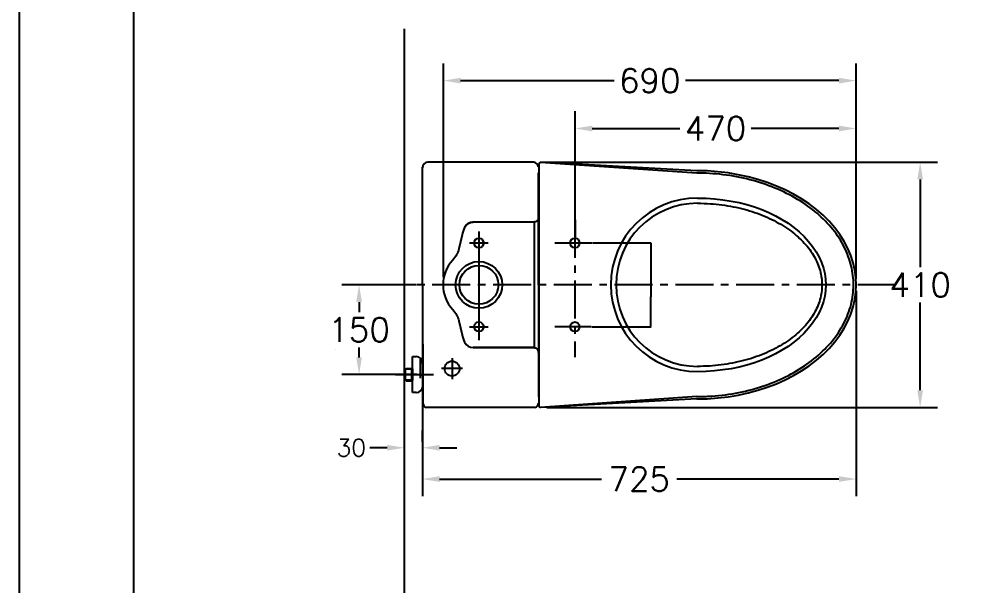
# Model space of a CAD drawing. Extents: x 63725 to 66151, y 58153 to 61583.
# Drawn here: x 63725 to 65331, y 59963 to 60911 of the extents above; entities that cross this region are included whole.
import ezdxf

# ---------------------------------------------------------------- set-up
doc = ezdxf.new("R2010")
doc.units = 0
doc.header["$MEASUREMENT"] = 0
doc.linetypes.add('cc762$0$ACAD_ISO09W100', pattern=[45, 24, -3, 6, -3, 6, -3])
doc.linetypes.add('CENTER', pattern=[50.8, 31.75, -6.35, 6.35, -6.35])
doc.layers.get('0').update_dxf_attribs({"linetype": 'CONTINUOUS'})
doc.layers.get('Defpoints').update_dxf_attribs({"linetype": 'CONTINUOUS'})
for name, color, linetype in [('3', 3, 'CONTINUOUS'), ('6', 6, 'CONTINUOUS'), ('CENTER', 1, 'CONTINUOUS'), ('Dim', 4, 'CONTINUOUS'), ('MAIN', 7, 'CONTINUOUS'), ('POINT', 3, 'CONTINUOUS'), ('YA', 7, 'CONTINUOUS')]:
    doc.layers.add(name, color=color, linetype=linetype)
doc.layers.add('cc762$0$b', color=5, linetype='cc762$0$ACAD_ISO09W100', lineweight=20)
doc.styles.get("Standard").update_dxf_attribs({"font": 'txt.shx', "bigfont": 'ghs.shx'})
doc.dimstyles.get("Standard").update_dxf_attribs({"dimtxt": 0.18, "dimasz": 0.18, "dimexe": 0.18, "dimexo": 0.0625, "dimgap": 0.09, "dimtad": 0, "dimtih": 1, "dimtoh": 1, "dimdec": 4, "dimzin": 0, "dimdsep": 46, "dimtxsty": 'Standard', "dimcen": 0.09, "dimadec": 0, "dimazin": 0, "dimtfac": 1, "dimtdec": 4, "dimtofl": 0, "dimtmove": 0, "dimatfit": 0, "dimfxl": 0, "dimtolj": 1, "dimtzin": 0, "dimarcsym": 0})

# ---------------------------------------------------------------- blocks, each defined once
blk = doc.blocks.new('*D11')
at = {"color": 0, "lineweight": -2}
for p, q in [((64683.7, 60536.5), (64781.6, 60536.5)), ((64781.4, 60536.4), (64781.4, 60446.6)), ((64781.4, 60396.7), (64781.4, 60446.3)), ((64682.5, 60396.5), (64781.6, 60396.5))]:
    blk.add_line(p, q, dxfattribs=at)
at = {"color": 0}
for points in [[(64781.4, 60536.4), (64781.4, 60536.4), (64781.4, 60536.5)], [(64781.4, 60396.7), (64781.4, 60396.7), (64781.4, 60396.5)]]:
    blk.add_solid(points, dxfattribs=at)
at = {"layer": 'Defpoints', "color": 0}
for p in [(64683.6, 60536.5), (64682.4, 60396.5), (64781.4, 60396.5)]:
    blk.add_point(p, dxfattribs=at)
at = {"color": 0, "insert": (64781.4, 60446.5), "char_height": 0.25, "attachment_point": 5}
blk.add_mtext('\\A1;{\\H0.8333x;140}', dxfattribs=at)
blk = doc.blocks.new('*D12')
at = {"layer": 'Defpoints', "color": 0}
for p in [(64597, 60671.5), (64597.2, 60261.6), (65231.4, 60261.6)]:
    blk.add_point(p, dxfattribs=at)
at = {"layer": 'Dim', "color": 0, "lineweight": -2}
for p, q in [((64607, 60671.5), (65260.2, 60671.5)), ((65231.4, 60642.7), (65231.4, 60496.1)), ((65231.4, 60290.4), (65231.4, 60436.9)), ((64607.2, 60261.6), (65260.2, 60261.6))]:
    blk.add_line(p, q, dxfattribs=at)
at = {"layer": 'Dim', "color": 0}
for points in [[(65226.6, 60642.7), (65236.2, 60642.7), (65231.4, 60671.5)], [(65226.6, 60290.4), (65236.2, 60290.4), (65231.4, 60261.6)]]:
    blk.add_solid(points, dxfattribs=at)
at = {"layer": 'Dim', "color": 0, "insert": (65231.4, 60466.5), "char_height": 40, "attachment_point": 5}
blk.add_mtext('\\A1;410', dxfattribs=at)
blk = doc.blocks.new('*D13')
at = {"layer": 'Defpoints', "color": 0}
for p in [(65124.4, 60727.9), (64654.4, 60536.5), (65124.4, 60466.6)]:
    blk.add_point(p, dxfattribs=at)
at = {"layer": 'Dim', "color": 0, "lineweight": -2}
for p, q in [((64654.4, 60546.5), (64654.4, 60756.7)), ((65124.4, 60476.6), (65124.4, 60756.7)), ((64683.2, 60727.9), (64829.8, 60727.9)), ((65095.6, 60727.9), (64949, 60727.9))]:
    blk.add_line(p, q, dxfattribs=at)
at = {"layer": 'Dim', "color": 0}
for points in [[(64683.2, 60732.7), (64683.2, 60723.1), (64654.4, 60727.9)], [(65095.6, 60732.7), (65095.6, 60723.1), (65124.4, 60727.9)]]:
    blk.add_solid(points, dxfattribs=at)
at = {"layer": 'Dim', "color": 0, "insert": (64889.4, 60727.9), "char_height": 40, "attachment_point": 5}
blk.add_mtext('\\A1;470', dxfattribs=at)
blk = doc.blocks.new('*D14')
at = {"layer": 'Defpoints', "color": 0}
for p in [(64399.2, 60466.5), (65124.4, 60466.6), (65124.4, 60141.9)]:
    blk.add_point(p, dxfattribs=at)
at = {"layer": 'Dim', "color": 0, "lineweight": -2}
for p, q in [((64399.2, 60456.5), (64399.2, 60113.1)), ((65124.4, 60456.6), (65124.4, 60113.1)), ((64428, 60141.9), (64698.8, 60141.9)), ((65095.6, 60141.9), (64824.7, 60141.9))]:
    blk.add_line(p, q, dxfattribs=at)
at = {"layer": 'Dim', "color": 0}
for points in [[(64428, 60146.7), (64428, 60137.1), (64399.2, 60141.9)], [(65095.6, 60146.7), (65095.6, 60137.1), (65124.4, 60141.9)]]:
    blk.add_solid(points, dxfattribs=at)
at = {"layer": 'Dim', "color": 0, "insert": (64761.8, 60141.9), "char_height": 40, "attachment_point": 5}
blk.add_mtext('\\A1;725', dxfattribs=at)
blk = doc.blocks.new('*D15')
at = {"layer": 'Defpoints', "color": 0}
for p in [(65124.4, 60807.9), (64434.4, 60469.9), (65124.4, 60466.6)]:
    blk.add_point(p, dxfattribs=at)
at = {"layer": 'Dim', "color": 0, "lineweight": -2}
for p, q in [((64434.4, 60479.9), (64434.4, 60836.7)), ((65124.4, 60476.6), (65124.4, 60836.7)), ((64463.2, 60807.9), (64719.8, 60807.9)), ((65095.6, 60807.9), (64839, 60807.9))]:
    blk.add_line(p, q, dxfattribs=at)
at = {"layer": 'Dim', "color": 0}
for points in [[(64463.2, 60812.7), (64463.2, 60803.1), (64434.4, 60807.9)], [(65095.6, 60812.7), (65095.6, 60803.1), (65124.4, 60807.9)]]:
    blk.add_solid(points, dxfattribs=at)
at = {"layer": 'Dim', "color": 0, "insert": (64779.4, 60807.9), "char_height": 40, "attachment_point": 5}
blk.add_mtext('\\A1;690', dxfattribs=at)
blk = doc.blocks.new('*D8')
at = {"layer": 'Defpoints', "color": 0}
for p in [(64399.2, 60466.5), (64293.4, 60316.5), (64400, 60316.5)]:
    blk.add_point(p, dxfattribs=at)
at = {"layer": 'Dim', "color": 0, "lineweight": -2}
for p, q in [((64389.2, 60466.5), (64264.6, 60466.5)), ((64293.4, 60437.7), (64293.4, 60421.1)), ((64293.4, 60345.3), (64293.4, 60361.9)), ((64390, 60316.5), (64264.6, 60316.5))]:
    blk.add_line(p, q, dxfattribs=at)
at = {"layer": 'Dim', "color": 0}
for points in [[(64288.6, 60437.7), (64298.2, 60437.7), (64293.4, 60466.5)], [(64288.6, 60345.3), (64298.2, 60345.3), (64293.4, 60316.5)]]:
    blk.add_solid(points, dxfattribs=at)
at = {"layer": 'Dim', "color": 0, "insert": (64293.4, 60391.5), "char_height": 40, "attachment_point": 5}
blk.add_mtext('\\A1;150', dxfattribs=at)
blk = doc.blocks.new('*D7')
at = {"layer": 'Defpoints', "color": 0}
for p in [(64369.2, 60194.2), (64369.2, 60194.2), (64399.2, 60194.2)]:
    blk.add_point(p, dxfattribs=at)
at = {"layer": 'Dim', "color": 0, "linetype": 'ByBlock', "lineweight": -2}
for p, q in [((64369.2, 60204.2), (64369.2, 60223)), ((64399.2, 60204.2), (64399.2, 60223)), ((64340.4, 60194.2), (64311.6, 60194.2)), ((64428, 60194.2), (64456.8, 60194.2))]:
    blk.add_line(p, q, dxfattribs=at)
at = {"layer": 'Dim', "color": 0}
for points in [[(64340.4, 60199), (64340.4, 60189.4), (64369.2, 60194.2)], [(64428, 60199), (64428, 60189.4), (64399.2, 60194.2)]]:
    blk.add_solid(points, dxfattribs=at)
at = {"layer": 'Dim', "color": 0, "insert": (64280.4, 60194.2), "char_height": 28.8, "attachment_point": 5}
blk.add_mtext('\\A1;30', dxfattribs=at)

msp = doc.modelspace()

# ---------------------------------------------------------------- linework, layer by layer
at = {"color": 0}
for p, q in [((64594.0158, 60668.1661), (64594.05241, 60264.52585)), ((64857.83793, 60653.40922), (64596.90697, 60671.09413))]:
    msp.add_line(p, q, dxfattribs=at)
msp.add_arc((64859.30796, 60466.57713), 145.12455, 90, 270, dxfattribs=at)
at = {"color": 0, "extrusion": (0, 0, -1)}
msp.add_ellipse((64859.30796, 60466.5326), major_axis=(214.27035, -0.00004), ratio=0.6775043135, start_param=4.7123888636, end_param=7.8539815172, dxfattribs=at)
at = {"color": 0}
msp.add_open_spline([(64857.83793, 60279.65597), (64866.21896, 60279.66817), (64874.59919, 60279.96615), (64898.29275, 60281.62152), (64913.51139, 60283.66072), (64943.20687, 60289.60677), (64957.68322, 60293.51353), (64985.44318, 60303.06877), (64998.72629, 60308.7171), (65023.68732, 60321.57265), (65035.36476, 60328.77964), (65056.75517, 60344.51864), (65066.46772, 60353.05028), (65083.63619, 60371.16271), (65091.09184, 60380.74295), (65103.53279, 60400.64855), (65108.51816, 60410.97332), (65115.88718, 60432.0538), (65118.27123, 60442.80924), (65120.38108, 60464.4412), (65120.10709, 60475.31795), (65116.90764, 60496.88695), (65113.98187, 60507.57936), (65105.54982, 60528.46941), (65100.04318, 60538.66668), (65086.59671, 60558.25338), (65078.6569, 60567.64218), (65060.57397, 60585.31212), (65050.43119, 60593.59274), (65028.24908, 60608.77775), (65016.2102, 60615.68181), (64990.60723, 60627.88947), (64977.04362, 60633.19286), (64948.81272, 60642.02751), (64934.14593, 60645.55863), (64904.16569, 60650.73489), (64888.85275, 60652.37995), (64868.25596, 60653.28366), (64863.0471, 60653.4015), (64857.83793, 60653.40922)], degree=3, knots=[4.7143600518, 4.7143600518, 4.7143600518, 4.7143600518, 4.8096913028, 4.8096913028, 4.9851658194, 4.9851658194, 5.160640336, 5.160640336, 5.3361148525, 5.3361148525, 5.5115893691, 5.5115893691, 5.6870638856, 5.6870638856, 5.8625384022, 5.8625384022, 6.0380129188, 6.0380129188, 6.2134874353, 6.2134874353, 6.3889619519, 6.3889619519, 6.5644364684, 6.5644364684, 6.739910985, 6.739910985, 6.9153855015, 6.9153855015, 7.0908600181, 7.0908600181, 7.2663345347, 7.2663345347, 7.4418090512, 7.4418090512, 7.6172835678, 7.6172835678, 7.7927580843, 7.7927580843, 7.8520105626, 7.8520105626, 7.8520105626, 7.8520105626], dxfattribs=at)
msp.add_open_spline([(64857.31806, 60279.65597), (64857.31861, 60279.65597), (64857.31916, 60279.65597), (64857.31971, 60279.65597)], degree=3, dxfattribs=at)
at = {"layer": '3', "color": 0}
for p, q in [((64857.83792, 60657.30922), (64596.67867, 60671.48496)), ((64857.92088, 60279.65609), (64596.69644, 60261.5804)), ((64857.92704, 60275.75598), (64596.7026, 60261.58047))]:
    msp.add_line(p, q, dxfattribs=at)
for centre in [(64654.15267, 60536.46875), (64654.15267, 60396.46875)]:
    msp.add_circle(centre, 8, dxfattribs=at)
for centre, radius, start, end in [((64597.23517, 60667.84562), 3.23528, 91.89543537, 174.31518066), ((64859.30796, 60466.57713), 136.32455, 90, 270), ((64597.27178, 60264.84632), 3.23528, 185.68481934, 268.10456463)]:
    msp.add_arc(centre, radius, start, end, dxfattribs=at)
msp.add_ellipse((64857.83792, 60466.5326), major_axis=(266.53681, 0), ratio=0.7157608945, start_param=4.7123889804, end_param=7.853981634, dxfattribs=at)
msp.add_open_spline([(64859.30796, 60602.90168), (64866.48716, 60602.90168), (64873.66635, 60602.65591), (64893.66641, 60601.28312), (64906.39892, 60599.60612), (64931.16046, 60594.72809), (64943.18893, 60591.52711), (64966.11807, 60583.72602), (64977.01811, 60579.12602), (64997.30854, 60568.70984), (65006.6982, 60562.89392), (65023.64828, 60550.28167), (65031.20791, 60543.48604), (65044.26333, 60529.18952), (65049.75879, 60521.69006), (65058.55556, 60506.2694), (65061.85803, 60498.34969), (65066.23415, 60482.33219), (65067.30999, 60474.23367), (65067.2377, 60458.04201), (65066.08952, 60449.94621), (65061.56885, 60433.94084), (65058.19416, 60426.03064), (65049.25539, 60410.6378), (65043.69021, 60403.15668), (65030.50133, 60388.90618), (65022.878, 60382.13821), (65005.80971, 60369.58972), (64996.36552, 60363.80989), (64975.97761, 60353.47269), (64965.0346, 60348.9156), (64942.03276, 60341.20531), (64929.97454, 60338.05223), (64905.16784, 60333.27305), (64892.4199, 60331.647), (64872.82568, 60330.38132), (64866.06682, 60330.16351), (64859.30796, 60330.16351)], degree=3, knots=[4.7123889804, 4.7123889804, 4.7123889804, 4.7123889804, 4.814524238, 4.814524238, 4.9984806154, 4.9984806154, 5.1824369927, 5.1824369927, 5.3663933701, 5.3663933701, 5.5503497474, 5.5503497474, 5.7343061248, 5.7343061248, 5.9182625022, 5.9182625022, 6.1022188795, 6.1022188795, 6.2861752569, 6.2861752569, 6.4701316342, 6.4701316342, 6.6540880116, 6.6540880116, 6.838044389, 6.838044389, 7.0220007663, 7.0220007663, 7.2059571437, 7.2059571437, 7.389913521, 7.389913521, 7.5738698984, 7.5738698984, 7.7578262757, 7.7578262757, 7.853981634, 7.853981634, 7.853981634, 7.853981634], dxfattribs=at)
at = {"layer": '6', "color": 0}
for p, q in [((64382.89978, 60346.5118), (64388.89978, 60346.5118)), ((64382.89978, 60286.5118), (64382.89978, 60346.5118)), ((64370.89978, 60325.7618), (64371.89978, 60326.7618)), ((64381.39978, 60325.7618), (64370.89978, 60325.7618)), ((64370.89978, 60307.2618), (64370.89978, 60325.7618)), ((64371.89978, 60326.7618), (64382.89978, 60326.7618)), ((64381.39978, 60325.7618), (64382.39978, 60326.7618)), ((64381.39978, 60306.2618), (64381.39978, 60326.7618)), ((64382.89978, 60326.14484), (64382.89978, 60306.87941)), ((64381.39978, 60307.2618), (64370.89978, 60307.2618)), ((64371.89978, 60306.2618), (64370.89978, 60307.2618)), ((64371.89978, 60306.2618), (64382.89978, 60306.2618)), ((64382.39978, 60306.2618), (64381.39978, 60307.2618)), ((64388.89978, 60286.5118), (64382.89978, 60286.5118))]:
    msp.add_line(p, q, dxfattribs=at)
for centre, start, end in [((64388.89978, 60335.5118), 0, 90), ((64388.89978, 60297.5118), 270, 0)]:
    msp.add_arc(centre, 11, start, end, dxfattribs=at)
at = {"layer": 'cc762$0$b', "color": 0}
msp.add_line((64254.46061, 60357.97187), (64254.39916, 60357.97469), dxfattribs=at)
at = {"layer": 'CENTER', "color": 0, "linetype": 'CENTER', "ltscale": 2}
for p, q in [((64654.37836, 60575.24499), (64654.30035, 60345.66718)), ((64682.64532, 60536.46875), (64620.57871, 60536.46875)), ((65190.43108, 60466.55696), (64339.60917, 60466.48563)), ((64681.44682, 60396.46875), (64620.57871, 60396.46875)), ((64354.49578, 60316.49052), (64418.32254, 60316.49052))]:
    msp.add_line(p, q, dxfattribs=at)
at = {"layer": 'CENTER', "color": 0}
for p, q in [((64493.70424, 60555.7045), (64493.70424, 60374.13361)), ((64477.71751, 60536.52724), (64509.46697, 60536.52724)), ((64477.71751, 60396.52724), (64509.46697, 60396.52724)), ((64448.74952, 60344.02724), (64448.74952, 60309.02724)), ((64466.24952, 60326.52724), (64431.24952, 60326.52724))]:
    msp.add_line(p, q, dxfattribs=at)
at = {"layer": 'MAIN', "color": 0}
msp.add_line((64369.1556, 59056.18286), (64369.1556, 60894.38878), dxfattribs=at)
at = {"layer": 'MAIN', "color": 7}
for p, q in [((64585.67482, 60671.88238), (64408.60023, 60671.88238)), ((64399.15556, 60466.52853), (64399.15556, 60663.88373)), ((64399.15563, 60466.52853), (64399.15563, 60640.65039)), ((64593.50111, 60466.52724), (64593.50111, 60653.65127)), ((64399.15535, 60466.52845), (64400.21032, 60269.28677)), ((64593.50111, 60466.52724), (64593.50111, 60279.4032)), ((64395.49374, 60342.5498), (64395.49374, 60310.5498)), ((64395.49374, 60336.7998), (64397.49369, 60336.7998)), ((64395.49374, 60316.2998), (64397.49369, 60316.2998)), ((64587.2286, 60261.31814), (64405.64668, 60261.49052))]:
    msp.add_line(p, q, dxfattribs=at)
msp.add_circle((64448.74952, 60326.52724), 12.5, dxfattribs=at)
for centre, radius, start, end in [((64409.42158, 60661.91616), 10, 94.620108, 180), ((64580.38502, 60658.87416), 14.04263, 20.89417698, 67.87085923), ((64409.46401, 60269.94589), 9.27713, 184.07416529, 245.70232978), ((64585.0621, 60269.46531), 8.43031, 284.89149703, 359.57787331)]:
    msp.add_arc(centre, radius, start, end, dxfattribs=at)
at = {"layer": 'POINT', "color": 0}
msp.add_line((64585.98696, 60571.52726), (64585.98696, 60361.52726), dxfattribs=at)
for points in [[(64593.50111, 60579.52724, -0.4142141594), (64585.50112, 60571.52725), (64482.73897, 60571.47489)], [(64469.82471, 60562.38483, 0.0550524924), (64465.51946, 60549.93554), (64460.21908, 60526.55755, -0.1350134349), (64450.20919, 60507.85211, 0.3992739648), (64450.20919, 60425.20236, -0.1350133178), (64460.21908, 60406.49694), (64465.51946, 60383.11895, 0.0550526548), (64469.82471, 60370.66964, 0.2896813576), (64484.28062, 60361.52724)], [(64469.82471, 60562.38483, -0.2896813527), (64484.28062, 60571.52724, 0.2896813527), (64469.82471, 60562.38483)], [(64585.50111, 60361.52724, -0.123029006), (64589.26369, 60360.5872, 0.123029006), (64585.50111, 60361.52724)]]:
    msp.add_lwpolyline(points, format="xyb", dxfattribs=at)
msp.add_lwpolyline([(64484.28066, 60361.52726), (64585.98696, 60361.52726), (64484.28066, 60361.52726)], dxfattribs=at)
for centre, radius in [((64493.70424, 60536.52724), 8), ((64493.70424, 60466.52724), 39), ((64493.70424, 60466.52724), 32.5), ((64493.70424, 60396.52724), 8)]:
    msp.add_circle(centre, radius, dxfattribs=at)
msp.add_arc((64585.50111, 60353.52724), 8, 0, 61.944811, dxfattribs=at)
at = {"layer": 'YA', "color": 7}
for p, q in [((63916.54775, 60393.2281), (63916.54775, 61463.4133)), ((63916.54775, 58295.4133), (63916.54775, 60393.2281))]:
    msp.add_line(p, q, dxfattribs=at)
at = {"layer": 'YA', "color": 0}
msp.add_lwpolyline([(63725.1815, 58152.9346), (66150.6815, 58152.9346), (66150.6815, 61583.2846), (63725.1815, 61583.2846)], close=True, dxfattribs=at)

# ---------------------------------------------------------------- dimensions: what is measured, and where the dimension line sits
at = {"color": 0}
dim = msp.add_linear_dim(base=(64781.39916, 60396.5326), p1=(64683.64736, 60536.5326), p2=(64682.44887, 60396.5326), angle=90, text='{\\H0.8333x;140}', dimstyle='Standard', override={"dimtxt": 0.25, "dimgap": 0.06, "dimclrd": 0, "dimclre": 0, "dimclrt": 0}, dxfattribs=at)
dim.commit()
dim.dimension.update_dxf_attribs({"geometry": '*D11', "text_midpoint": (64781.39916, 60446.45854), "dimtype": 160})
at = {"layer": 'Dim', "color": 0}
for base, p1, p2, override, picture, middle in [((65124.37473, 60807.88014), (64434.36982, 60469.93751), (65124.37473, 60466.55142), {"dimscale": 160, "dimtxt": 0.25, "dimgap": 0.06, "dimdec": 0, "dimatfit": 3}, '*D15', (64779.37227, 60807.88014)), ((65124.37473, 60727.88014), (64654.36817, 60536.5326), (65124.37473, 60466.55142), {"dimscale": 160, "dimtxt": 0.25, "dimgap": 0.06, "dimdec": 0, "dimatfit": 3}, '*D13', (64889.37145, 60727.88014)), ((65124.37473, 60141.88014), (64399.15527, 60466.54271), (65124.37473, 60466.55142), {"dimscale": 160, "dimtxt": 0.25, "dimgap": 0.06, "dimdec": 0, "dimatfit": 3}, '*D14', (64761.765, 60141.88014)), ((64369.1556, 60194.21097), (64399.15527, 60194.21097), (64369.1556, 60194.21097), {"dimscale": 160, "dimgap": 0.06, "dimdec": 0, "dimatfit": 3, "dimarcsym": 1}, '*D7', (64280.3556, 60194.21097))]:
    dim = msp.add_linear_dim(base=base, p1=p1, p2=p2, dimstyle='Standard', override=override, dxfattribs=at)
    dim.commit()
    dim.dimension.update_dxf_attribs({"geometry": picture, "text_midpoint": middle})
dim = msp.add_linear_dim(base=(65231.36817, 60261.61281), p1=(64597.04662, 60671.46498), p2=(64597.16477, 60261.61281), angle=90, dimstyle='Standard', override={"dimscale": 160, "dimtxt": 0.25, "dimgap": 0.06, "dimdec": 0, "dimatfit": 3}, dxfattribs=at)
dim.commit()
dim.dimension.update_dxf_attribs({"geometry": '*D12', "text_midpoint": (65231.36817, 60466.5389)})
dim = msp.add_linear_dim(base=(64293.39916, 60316.49052), p1=(64399.15555, 60466.49062), p2=(64399.95784, 60316.49052), angle=90, dimstyle='Standard', override={"dimscale": 160, "dimtxt": 0.25, "dimgap": 0.06, "dimdec": 0, "dimatfit": 3}, dxfattribs=at)
dim.commit()
dim.dimension.update_dxf_attribs({"geometry": '*D8', "text_midpoint": (64293.39916, 60391.49057), "dimtype": 160})

doc.saveas('drawing.dxf')
